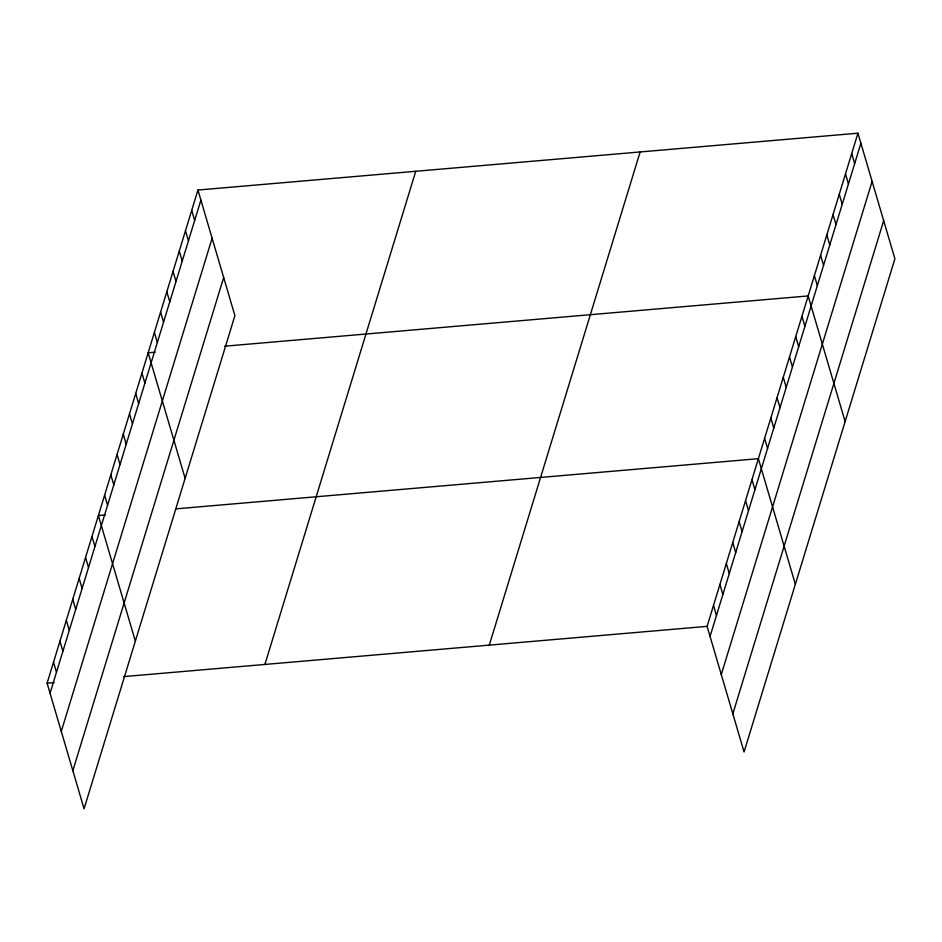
<?xml version="1.0" encoding="UTF-8"?>
<svg xmlns="http://www.w3.org/2000/svg" width="942" height="942" viewBox="0 0 942 942"><rect width="100%" height="100%" fill="white"/><g stroke="black" fill="none" stroke-linecap="round" stroke-linejoin="round"><path stroke-width="1.41" d="M197.938 190.037L234.899 315.641L84.062 808.801L47.1 683.197L197.938 190.037L857.938 133.199L894.9 258.803L744.062 751.963L707.101 626.359L857.938 133.199M50.056 693.253L200.893 200.093M61.277 731.381L212.115 238.22M72.84 770.674L223.678 277.513M264.902 664.44L415.74 171.279M489.298 645.117L640.136 151.956M710.056 636.415L860.894 143.255M721.278 674.543L872.115 181.382M732.841 713.824L883.678 220.663M155.23 352.178L148.165 352.791L185.127 478.383M224.537 346.209L808.154 295.941L845.127 421.545M105.457 514.921L98.38 515.533L135.354 641.125M176.166 508.833L758.381 458.683L795.342 584.287M47.1 683.197L54.177 682.597M123.473 676.627L707.101 626.359M851.709 153.546L854.677 163.59M845.492 173.881L848.448 183.937M839.263 194.229L842.23 204.284M833.046 214.576L836.001 224.62M826.829 234.911L829.784 244.967M820.6 255.258L823.555 265.314M814.383 275.606L817.338 285.65M801.936 316.288L804.892 326.344M795.719 336.624L798.675 346.68M789.49 356.971L792.446 367.027M783.273 377.318L786.229 387.362M777.044 397.654L780.011 407.709M770.827 418.001L773.782 428.057M764.598 438.348L767.565 448.392M751.975 479.643L754.931 489.699M745.558 500.602L748.513 510.658M739.152 521.562L742.108 531.618M732.735 542.521L735.702 552.577M726.329 563.481L729.285 573.537M719.912 584.44L722.879 594.496M713.506 605.4L716.462 615.456M191.721 210.384L194.676 220.44M185.492 230.731L188.459 240.775M179.274 251.067L182.23 261.122M173.045 271.414L176.013 281.47M166.828 291.761L169.784 301.805M160.611 312.096L163.567 322.152M154.382 332.444L157.338 342.499M141.936 373.126L144.903 383.182M135.719 393.473L138.674 403.517M129.501 413.809L132.457 423.865M123.272 434.156L126.228 444.212M117.055 454.503L120.011 464.547M110.826 474.839L113.794 484.894M104.609 495.186L107.565 505.242M91.975 536.493L94.93 546.537M85.569 557.452L88.524 567.496M79.152 578.412L82.107 588.456M72.746 599.359L75.701 609.415M66.329 620.319L69.296 630.375M59.923 641.278L62.878 651.334M53.506 662.238L56.473 672.294"/></g></svg>
